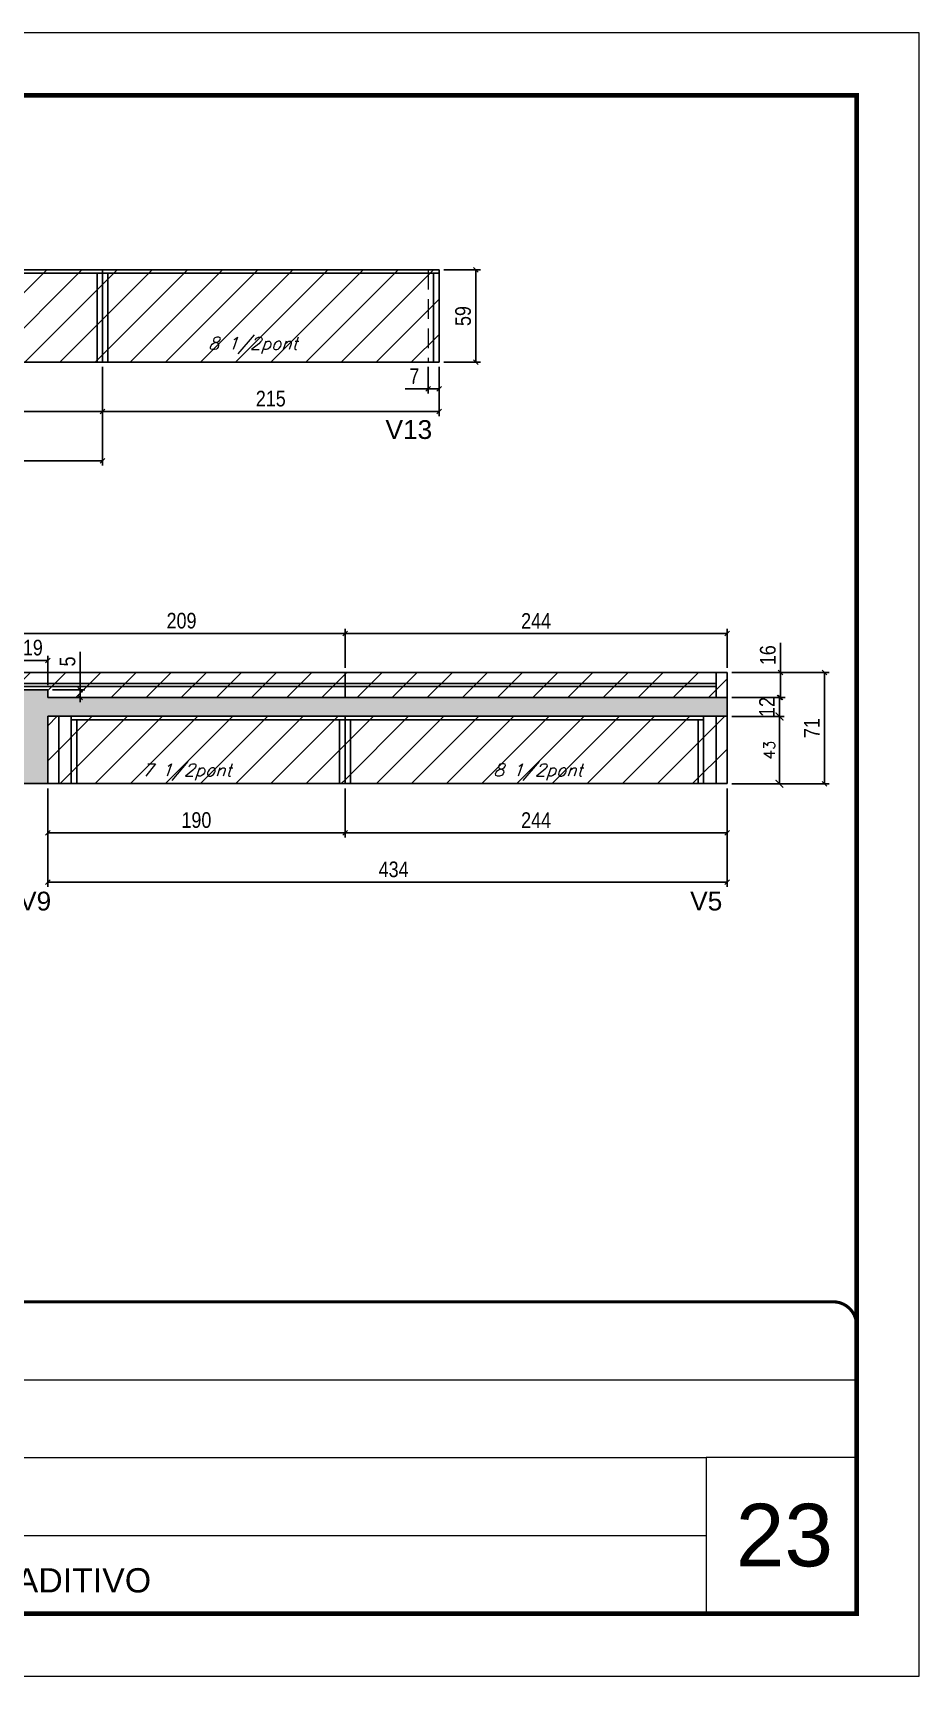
# Model space of a CAD drawing. Extents: x -10448 to -1189, y -11772 to 17235.
# Drawn here: x -6346 to -5780, y 10051 to 11101 of the extents above; entities that cross this region are included whole.
import ezdxf

# ---------------------------------------------------------------- set-up
doc = ezdxf.new("R2010")
doc.units = 0
for name, pattern in [('CONTINUO', [0]), ('DASHED', [0.75, 0.5, -0.25]), ('HIDDEN', [0.375, 0.25, -0.125])]:
    doc.linetypes.add(name, pattern=pattern)
for name, color, linetype in [('5', 5, 'Continuous'), ('COTA', 241, 'Continuous'), ('Painéis', 200, 'Continuous'), ('Reaproveitamento', 251, 'Continuous'), ('SARR_2.2x7', 40, 'Continuous'), ('SARR_3.5x7', 81, 'Continuous'), ('texto', 7, 'Continuous')]:
    doc.layers.add(name, color=color, linetype=linetype)
for name, color, linetype, lineweight in [('CARIMBO', 255, 'Continuous', 9), ('Folhas', 255, 'Continuous', 9), ('Sarr 2.2x7', 40, 'Continuous', 9), ('SARRAFO DE PRESSAO', 251, 'DASHED', 9)]:
    doc.layers.add(name, color=color, linetype=linetype, lineweight=lineweight)
doc.styles.add('ARIAL', font='arial.ttf')
doc.styles.add('COTA TECNICA', font='techl___.ttf', dxfattribs={"height": 10})
doc.styles.add('Romans', font='romans.shx')
doc.styles.get("Standard").update_dxf_attribs({"font": 'arial.ttf'})
doc.dimstyles.new('Cota Paínel', dxfattribs={"dimtxt": 7, "dimasz": 5, "dimexe": 3, "dimexo": 3, "dimgap": 3, "dimtad": 1, "dimdec": 1, "dimzin": 12, "dimdsep": 46, "dimtxsty": 'Romans', "dimblk": 'ARCHTICK', "dimcen": 0, "dimclrd": 4, "dimclre": 4, "dimclrt": 1, "dimadec": 1, "dimazin": 3, "dimtfac": 1, "dimtdec": 1, "dimtmove": 0, "dimatfit": 3, "dimldrblk": 'OBLIQUE', "dimfxl": 1, "dimtolj": 1, "dimtzin": 12, "dimarcsym": 0})
doc.dimstyles.new('PAINEL', dxfattribs={"dimtxt": 10, "dimasz": 3, "dimexe": 3, "dimexo": 3, "dimgap": 3, "dimtad": 1, "dimdec": 1, "dimzin": 12, "dimdsep": 46, "dimtxsty": 'COTA TECNICA', "dimblk1": 'OBLIQUE', "dimblk2": 'OBLIQUE', "dimsah": 1, "dimcen": 0.9, "dimclrd": 4, "dimclre": 4, "dimclrt": 240, "dimadec": 1, "dimazin": 3, "dimtfac": 1, "dimtdec": 1, "dimtmove": 0, "dimatfit": 3, "dimfxl": 1, "dimtolj": 1, "dimtzin": 12, "dimarcsym": 0})

# ---------------------------------------------------------------- blocks, each defined once
blk = doc.blocks.new('9999999999')
at = {"color": 30, "linetype": 'CONTINUO'}
for p, q in [((98564.6, 34379.6), (99584, 34379.6)), ((98564.6, 34329.8), (99488, 34329.8)), ((99584, 34329.8), (99488, 34329.8)), ((99488, 34329.8), (99488, 34230.2)), ((98564.6, 34280), (99488, 34280))]:
    blk.add_line(p, q, dxfattribs=at)
at = {"color": 30, "linetype": 'CONTINUO', "const_width": 2}
blk.add_lwpolyline([(99584, 34230.2), (99584, 34414.4, 0.414214), (99569, 34429.4), (98229, 34429.4, 0.414214), (98214, 34414.4), (98214, 34245.2, 0.414214), (98229, 34230.2), (99584, 34230.2)], format="xyb", dxfattribs=at)
at = {"layer": 'Folhas'}
blk.add_lwpolyline([(98139, 34190.2), (99624, 34190.2), (99624, 35240.2), (98139, 35240.2)], close=True, dxfattribs=at)
at = {"layer": 'Folhas', "color": 30, "const_width": 3}
blk.add_lwpolyline([(98214, 34230.2), (99584, 34230.2), (99584, 35200.2), (98214, 35200.2)], close=True, dxfattribs=at)
at = {"color": 7, "linetype": 'Continuous', "ltscale": 5, "style": 'ARIAL'}
blk.add_text('LATERAL DE VIGA - ADITIVO', height=15.483, dxfattribs=at).set_placement((98837.7, 34243.7))
blk = doc.blocks.new('_Oblique')
at = {"color": 0, "linetype": 'ByBlock', "lineweight": -2}
blk.add_line((-0.5, -0.5), (0.5, 0.5), dxfattribs=at)
blk = doc.blocks.new('*D585')
at = {"layer": 'COTA', "color": 4, "linetype": 'ByBlock', "lineweight": -2, "transparency": 16777216}
for p, q in [((-6545.5, 10887.9), (-6545.5, 10856.5)), ((-6301.5, 10887.9), (-6301.5, 10856.5)), ((-6545.5, 10859.5), (-6301.5, 10859.5))]:
    blk.add_line(p, q, dxfattribs=at)
at = {"layer": 'Defpoints', "color": 0, "linetype": 'ByBlock', "transparency": 16777216}
for p in [(-6545.5, 10890.9), (-6301.5, 10890.9), (-6301.5, 10859.5)]:
    blk.add_point(p, dxfattribs=at)
at = {"layer": 'COTA', "color": 4, "linetype": 'ByBlock', "lineweight": -2, "transparency": 16777216, "xscale": 3, "yscale": 3, "zscale": 3, "rotation": 180}
blk.add_blockref('_Oblique', (-6545.5, 10859.5), dxfattribs=at)
at = {"layer": 'COTA', "color": 4, "linetype": 'ByBlock', "lineweight": -2, "transparency": 16777216, "xscale": 3, "yscale": 3, "zscale": 3}
blk.add_blockref('_Oblique', (-6301.5, 10859.5), dxfattribs=at)
at = {"layer": 'COTA', "color": 240, "linetype": 'ByBlock', "transparency": 16777216, "insert": (-6423.5, 10867.6), "char_height": 10, "attachment_point": 5, "style": 'COTA TECNICA'}
blk.add_mtext('\\A1;244', dxfattribs=at)
blk = doc.blocks.new('*D586')
at = {"layer": 'COTA', "color": 4, "linetype": 'ByBlock', "lineweight": -2, "transparency": 16777216}
for p, q in [((-6301.5, 10887.9), (-6301.5, 10856.5)), ((-6086.5, 10887.9), (-6086.5, 10856.5)), ((-6301.5, 10859.5), (-6086.5, 10859.5))]:
    blk.add_line(p, q, dxfattribs=at)
at = {"layer": 'Defpoints', "color": 0, "linetype": 'ByBlock', "transparency": 16777216}
for p in [(-6301.5, 10890.9), (-6086.5, 10890.9), (-6086.5, 10859.5)]:
    blk.add_point(p, dxfattribs=at)
at = {"layer": 'COTA', "color": 4, "linetype": 'ByBlock', "lineweight": -2, "transparency": 16777216, "xscale": 3, "yscale": 3, "zscale": 3, "rotation": 180}
blk.add_blockref('_Oblique', (-6301.5, 10859.5), dxfattribs=at)
at = {"layer": 'COTA', "color": 4, "linetype": 'ByBlock', "lineweight": -2, "transparency": 16777216, "xscale": 3, "yscale": 3, "zscale": 3}
blk.add_blockref('_Oblique', (-6086.5, 10859.5), dxfattribs=at)
at = {"layer": 'COTA', "color": 240, "linetype": 'ByBlock', "transparency": 16777216, "insert": (-6194, 10867.6), "char_height": 10, "attachment_point": 5, "style": 'COTA TECNICA'}
blk.add_mtext('\\A1;215', dxfattribs=at)
blk = doc.blocks.new('*D587')
at = {"layer": 'COTA', "color": 4, "linetype": 'ByBlock', "lineweight": -2, "transparency": 16777216}
for p, q in [((-6093.5, 10887.9), (-6093.5, 10870.9)), ((-6086.5, 10887.9), (-6086.5, 10870.9)), ((-6093.5, 10873.9), (-6108.2, 10873.9)), ((-6086.5, 10873.9), (-6093.5, 10873.9))]:
    blk.add_line(p, q, dxfattribs=at)
at = {"layer": 'Defpoints', "color": 0, "linetype": 'ByBlock', "transparency": 16777216}
for p in [(-6093.5, 10890.9), (-6086.5, 10890.9), (-6093.5, 10873.9)]:
    blk.add_point(p, dxfattribs=at)
at = {"layer": 'COTA', "color": 4, "linetype": 'ByBlock', "lineweight": -2, "transparency": 16777216, "xscale": 3, "yscale": 3, "zscale": 3, "rotation": 180}
blk.add_blockref('_Oblique', (-6093.5, 10873.9), dxfattribs=at)
at = {"layer": 'COTA', "color": 4, "linetype": 'ByBlock', "lineweight": -2, "transparency": 16777216, "xscale": 3, "yscale": 3, "zscale": 3}
blk.add_blockref('_Oblique', (-6086.5, 10873.9), dxfattribs=at)
at = {"layer": 'COTA', "color": 240, "linetype": 'ByBlock', "transparency": 16777216, "insert": (-6102.3, 10882), "char_height": 10, "attachment_point": 5, "style": 'COTA TECNICA'}
blk.add_mtext('\\A1;7', dxfattribs=at)
blk = doc.blocks.new('*D589')
at = {"layer": 'COTA', "color": 4, "linetype": 'ByBlock', "lineweight": -2, "transparency": 16777216}
for p, q in [((-6083.5, 10949.9), (-6060, 10949.9)), ((-6063, 10890.9), (-6063, 10949.9)), ((-6083.5, 10890.9), (-6060, 10890.9))]:
    blk.add_line(p, q, dxfattribs=at)
at = {"layer": 'Defpoints', "color": 0, "linetype": 'ByBlock', "transparency": 16777216}
for p in [(-6086.5, 10949.9), (-6063, 10949.9), (-6086.5, 10890.9)]:
    blk.add_point(p, dxfattribs=at)
at = {"layer": 'COTA', "color": 4, "linetype": 'ByBlock', "lineweight": -2, "transparency": 16777216, "xscale": 3, "yscale": 3, "zscale": 3}
for p, rotation in [((-6063, 10949.9), 90), ((-6063, 10890.9), 270)]:
    blk.add_blockref('_Oblique', p, dxfattribs=dict(at, rotation=rotation))
at = {"layer": 'COTA', "color": 240, "linetype": 'ByBlock', "transparency": 16777216, "insert": (-6071.1, 10920.4), "char_height": 10, "attachment_point": 5, "rotation": 90, "style": 'COTA TECNICA'}
blk.add_mtext('\\A1;59', dxfattribs=at)
blk = doc.blocks.new('*D590')
at = {"layer": 'COTA', "color": 4, "linetype": 'ByBlock', "lineweight": -2, "transparency": 16777216}
for p, q in [((-6545.5, 10887.9), (-6545.5, 10824.9)), ((-6301.5, 10887.9), (-6301.5, 10824.9)), ((-6545.5, 10827.9), (-6301.5, 10827.9))]:
    blk.add_line(p, q, dxfattribs=at)
at = {"layer": 'Defpoints', "color": 0, "linetype": 'ByBlock', "transparency": 16777216}
for p in [(-6545.5, 10890.9), (-6301.5, 10890.9), (-6301.5, 10827.9)]:
    blk.add_point(p, dxfattribs=at)
at = {"layer": 'COTA', "color": 4, "linetype": 'ByBlock', "lineweight": -2, "transparency": 16777216, "xscale": 3, "yscale": 3, "zscale": 3, "rotation": 180}
blk.add_blockref('_Oblique', (-6545.5, 10827.9), dxfattribs=at)
at = {"layer": 'COTA', "color": 4, "linetype": 'ByBlock', "lineweight": -2, "transparency": 16777216, "xscale": 3, "yscale": 3, "zscale": 3}
blk.add_blockref('_Oblique', (-6301.5, 10827.9), dxfattribs=at)
at = {"layer": 'COTA', "color": 240, "linetype": 'ByBlock', "transparency": 16777216, "insert": (-6423.5, 10835.9), "char_height": 10, "attachment_point": 5, "style": 'COTA TECNICA'}
blk.add_mtext('\\A1;2X', dxfattribs=at)
blk = doc.blocks.new('*D593')
at = {"layer": 'COTA', "color": 4, "linetype": 'ByBlock', "lineweight": -2, "transparency": 16777216}
for p, q in [((-6336.5, 10618.6), (-6336.5, 10587.2)), ((-6146.5, 10618.6), (-6146.5, 10587.2)), ((-6336.5, 10590.2), (-6146.5, 10590.2))]:
    blk.add_line(p, q, dxfattribs=at)
at = {"layer": 'Defpoints', "color": 0, "linetype": 'ByBlock', "transparency": 16777216}
for p in [(-6336.5, 10621.6), (-6146.5, 10621.6), (-6146.5, 10590.2)]:
    blk.add_point(p, dxfattribs=at)
at = {"layer": 'COTA', "color": 4, "linetype": 'ByBlock', "lineweight": -2, "transparency": 16777216, "xscale": 3, "yscale": 3, "zscale": 3, "rotation": 180}
blk.add_blockref('_Oblique', (-6336.5, 10590.2), dxfattribs=at)
at = {"layer": 'COTA', "color": 4, "linetype": 'ByBlock', "lineweight": -2, "transparency": 16777216, "xscale": 3, "yscale": 3, "zscale": 3}
blk.add_blockref('_Oblique', (-6146.5, 10590.2), dxfattribs=at)
at = {"layer": 'COTA', "color": 240, "linetype": 'ByBlock', "transparency": 16777216, "insert": (-6241.5, 10598.3), "char_height": 10, "attachment_point": 5, "style": 'COTA TECNICA'}
blk.add_mtext('\\A1;190', dxfattribs=at)
blk = doc.blocks.new('*D594')
at = {"layer": 'COTA', "color": 4, "linetype": 'ByBlock', "lineweight": -2, "transparency": 16777216}
for p, q in [((-6146.5, 10618.6), (-6146.5, 10587.2)), ((-5902.5, 10618.6), (-5902.5, 10587.2)), ((-6146.5, 10590.2), (-5902.5, 10590.2))]:
    blk.add_line(p, q, dxfattribs=at)
at = {"layer": 'Defpoints', "color": 0, "linetype": 'ByBlock', "transparency": 16777216}
for p in [(-6146.5, 10621.6), (-5902.5, 10621.6), (-5902.5, 10590.2)]:
    blk.add_point(p, dxfattribs=at)
at = {"layer": 'COTA', "color": 4, "linetype": 'ByBlock', "lineweight": -2, "transparency": 16777216, "xscale": 3, "yscale": 3, "zscale": 3, "rotation": 180}
blk.add_blockref('_Oblique', (-6146.5, 10590.2), dxfattribs=at)
at = {"layer": 'COTA', "color": 4, "linetype": 'ByBlock', "lineweight": -2, "transparency": 16777216, "xscale": 3, "yscale": 3, "zscale": 3}
blk.add_blockref('_Oblique', (-5902.5, 10590.2), dxfattribs=at)
at = {"layer": 'COTA', "color": 240, "linetype": 'ByBlock', "transparency": 16777216, "insert": (-6024.5, 10598.3), "char_height": 10, "attachment_point": 5, "style": 'COTA TECNICA'}
blk.add_mtext('\\A1;244', dxfattribs=at)
blk = doc.blocks.new('*D569')
at = {"layer": 'COTA', "color": 4, "linetype": 'ByBlock', "lineweight": -2, "transparency": 16777216}
for p, q in [((-6336.5, 10618.6), (-6336.5, 10555.6)), ((-5902.5, 10618.6), (-5902.5, 10555.6)), ((-6336.5, 10558.6), (-5902.5, 10558.6))]:
    blk.add_line(p, q, dxfattribs=at)
at = {"layer": 'Defpoints', "color": 0, "linetype": 'ByBlock', "transparency": 16777216}
for p in [(-6336.5, 10621.6), (-5902.5, 10621.6), (-5902.5, 10558.6)]:
    blk.add_point(p, dxfattribs=at)
at = {"layer": 'COTA', "color": 4, "linetype": 'ByBlock', "lineweight": -2, "transparency": 16777216, "xscale": 3, "yscale": 3, "zscale": 3, "rotation": 180}
blk.add_blockref('_Oblique', (-6336.5, 10558.6), dxfattribs=at)
at = {"layer": 'COTA', "color": 4, "linetype": 'ByBlock', "lineweight": -2, "transparency": 16777216, "xscale": 3, "yscale": 3, "zscale": 3}
blk.add_blockref('_Oblique', (-5902.5, 10558.6), dxfattribs=at)
at = {"layer": 'COTA', "color": 240, "linetype": 'ByBlock', "transparency": 16777216, "insert": (-6115.5, 10566.8), "char_height": 10, "attachment_point": 5, "style": 'COTA TECNICA'}
blk.add_mtext('\\A1;434', dxfattribs=at)
blk = doc.blocks.new('*D595')
at = {"layer": 'COTA', "color": 4, "linetype": 'ByBlock', "lineweight": -2, "transparency": 16777216}
for p, q in [((-6355.5, 10695.6), (-6355.5, 10720.5)), ((-6146.5, 10695.6), (-6146.5, 10720.5)), ((-6355.5, 10717.5), (-6146.5, 10717.5))]:
    blk.add_line(p, q, dxfattribs=at)
at = {"layer": 'Defpoints', "color": 0, "linetype": 'ByBlock', "transparency": 16777216}
for p in [(-6146.5, 10717.5), (-6355.5, 10692.6), (-6146.5, 10692.6)]:
    blk.add_point(p, dxfattribs=at)
at = {"layer": 'COTA', "color": 4, "linetype": 'ByBlock', "lineweight": -2, "transparency": 16777216, "xscale": 3, "yscale": 3, "zscale": 3, "rotation": 180}
blk.add_blockref('_Oblique', (-6355.5, 10717.5), dxfattribs=at)
at = {"layer": 'COTA', "color": 4, "linetype": 'ByBlock', "lineweight": -2, "transparency": 16777216, "xscale": 3, "yscale": 3, "zscale": 3}
blk.add_blockref('_Oblique', (-6146.5, 10717.5), dxfattribs=at)
at = {"layer": 'COTA', "color": 240, "linetype": 'ByBlock', "transparency": 16777216, "insert": (-6251, 10725.7), "char_height": 10, "attachment_point": 5, "style": 'COTA TECNICA'}
blk.add_mtext('\\A1;209', dxfattribs=at)
blk = doc.blocks.new('*D596')
at = {"layer": 'COTA', "color": 4, "linetype": 'ByBlock', "lineweight": -2, "transparency": 16777216}
for p, q in [((-6146.5, 10695.6), (-6146.5, 10720.5)), ((-5902.5, 10695.6), (-5902.5, 10720.5)), ((-6146.5, 10717.5), (-5902.5, 10717.5))]:
    blk.add_line(p, q, dxfattribs=at)
at = {"layer": 'Defpoints', "color": 0, "linetype": 'ByBlock', "transparency": 16777216}
for p in [(-5902.5, 10717.5), (-6146.5, 10692.6), (-5902.5, 10692.6)]:
    blk.add_point(p, dxfattribs=at)
at = {"layer": 'COTA', "color": 4, "linetype": 'ByBlock', "lineweight": -2, "transparency": 16777216, "xscale": 3, "yscale": 3, "zscale": 3, "rotation": 180}
blk.add_blockref('_Oblique', (-6146.5, 10717.5), dxfattribs=at)
at = {"layer": 'COTA', "color": 4, "linetype": 'ByBlock', "lineweight": -2, "transparency": 16777216, "xscale": 3, "yscale": 3, "zscale": 3}
blk.add_blockref('_Oblique', (-5902.5, 10717.5), dxfattribs=at)
at = {"layer": 'COTA', "color": 240, "linetype": 'ByBlock', "transparency": 16777216, "insert": (-6024.5, 10725.6), "char_height": 10, "attachment_point": 5, "style": 'COTA TECNICA'}
blk.add_mtext('\\A1;244', dxfattribs=at)
blk = doc.blocks.new('_ArchTick')
at = {"color": 0, "linetype": 'ByBlock', "const_width": 0.15}
blk.add_lwpolyline([(-0.5, -0.5), (0.5, 0.5)], dxfattribs=at)
blk = doc.blocks.new('*D571')
at = {"layer": 'COTA', "color": 4, "lineweight": -2, "transparency": 16777216}
for p, q in [((-5899.5, 10664.6), (-5866, 10664.6)), ((-5869, 10664.6), (-5869, 10621.6)), ((-5899.5, 10621.6), (-5866, 10621.6))]:
    blk.add_line(p, q, dxfattribs=at)
at = {"layer": 'Defpoints', "color": 0, "transparency": 16777216}
for p in [(-5902.5, 10664.6), (-5902.5, 10621.6), (-5869, 10621.6)]:
    blk.add_point(p, dxfattribs=at)
at = {"layer": 'COTA', "color": 4, "lineweight": -2, "transparency": 16777216, "xscale": 5, "yscale": 5, "zscale": 5}
for p, rotation in [((-5869, 10664.6), 90), ((-5869, 10621.6), 270)]:
    blk.add_blockref('_ArchTick', p, dxfattribs=dict(at, rotation=rotation))
at = {"layer": 'COTA', "color": 1, "transparency": 16777216, "insert": (-5875.5, 10643.1), "char_height": 7, "attachment_point": 5, "rotation": 90, "style": 'Romans'}
blk.add_mtext('\\A1;43', dxfattribs=at)
blk = doc.blocks.new('*D572')
at = {"layer": 'COTA', "color": 4, "linetype": 'ByBlock', "lineweight": -2, "transparency": 16777216}
for p, q in [((-5899.5, 10676.6), (-5866, 10676.6)), ((-5869, 10664.6), (-5869, 10676.6)), ((-5899.5, 10664.6), (-5866, 10664.6))]:
    blk.add_line(p, q, dxfattribs=at)
at = {"layer": 'Defpoints', "color": 0, "linetype": 'ByBlock', "transparency": 16777216}
for p in [(-5902.5, 10676.6), (-5869, 10676.6), (-5902.5, 10664.6)]:
    blk.add_point(p, dxfattribs=at)
at = {"layer": 'COTA', "color": 4, "linetype": 'ByBlock', "lineweight": -2, "transparency": 16777216, "xscale": 3, "yscale": 3, "zscale": 3}
for p, rotation in [((-5869, 10676.6), 90), ((-5869, 10664.6), 270)]:
    blk.add_blockref('_Oblique', p, dxfattribs=dict(at, rotation=rotation))
at = {"layer": 'COTA', "color": 240, "linetype": 'ByBlock', "transparency": 16777216, "insert": (-5877, 10670.6), "char_height": 10, "attachment_point": 5, "rotation": 90, "style": 'COTA TECNICA'}
blk.add_mtext('\\A1;12', dxfattribs=at)
blk = doc.blocks.new('*D573')
at = {"layer": 'COTA', "color": 4, "linetype": 'ByBlock', "lineweight": -2, "transparency": 16777216}
for p, q in [((-5899.5, 10692.6), (-5837.2, 10692.6)), ((-5840.2, 10692.6), (-5840.2, 10621.6)), ((-5899.5, 10621.6), (-5837.2, 10621.6))]:
    blk.add_line(p, q, dxfattribs=at)
at = {"layer": 'Defpoints', "color": 0, "linetype": 'ByBlock', "transparency": 16777216}
for p in [(-5902.5, 10692.6), (-5902.5, 10621.6), (-5840.2, 10621.6)]:
    blk.add_point(p, dxfattribs=at)
at = {"layer": 'COTA', "color": 4, "linetype": 'ByBlock', "lineweight": -2, "transparency": 16777216, "xscale": 3, "yscale": 3, "zscale": 3}
for p, rotation in [((-5840.2, 10692.6), 90), ((-5840.2, 10621.6), 270)]:
    blk.add_blockref('_Oblique', p, dxfattribs=dict(at, rotation=rotation))
at = {"layer": 'COTA', "color": 240, "linetype": 'ByBlock', "transparency": 16777216, "insert": (-5848.3, 10657.1), "char_height": 10, "attachment_point": 5, "rotation": 90, "style": 'COTA TECNICA'}
blk.add_mtext('\\A1;71', dxfattribs=at)
blk = doc.blocks.new('*D574')
at = {"layer": 'COTA', "color": 4, "linetype": 'ByBlock', "lineweight": -2, "transparency": 16777216}
for p, q in [((-5868.3, 10692.6), (-5868.3, 10711.7)), ((-5899.5, 10692.6), (-5865.3, 10692.6)), ((-5868.3, 10676.6), (-5868.3, 10692.6)), ((-5899.5, 10676.6), (-5865.3, 10676.6))]:
    blk.add_line(p, q, dxfattribs=at)
at = {"layer": 'Defpoints', "color": 0, "linetype": 'ByBlock', "transparency": 16777216}
for p in [(-5902.5, 10692.6), (-5868.3, 10692.6), (-5902.5, 10676.6)]:
    blk.add_point(p, dxfattribs=at)
at = {"layer": 'COTA', "color": 4, "linetype": 'ByBlock', "lineweight": -2, "transparency": 16777216, "xscale": 3, "yscale": 3, "zscale": 3}
for p, rotation in [((-5868.3, 10692.6), 90), ((-5868.3, 10676.6), 270)]:
    blk.add_blockref('_Oblique', p, dxfattribs=dict(at, rotation=rotation))
at = {"layer": 'COTA', "color": 240, "linetype": 'ByBlock', "transparency": 16777216, "insert": (-5876.4, 10703.7), "char_height": 10, "attachment_point": 5, "rotation": 90, "style": 'COTA TECNICA'}
blk.add_mtext('\\A1;16', dxfattribs=at)
blk = doc.blocks.new('*D582')
at = {"layer": 'COTA', "color": 4, "linetype": 'ByBlock', "lineweight": -2, "transparency": 16777216}
for p, q in [((-6315.7, 10681.6), (-6315.7, 10705.8)), ((-6333.5, 10681.6), (-6312.7, 10681.6)), ((-6315.7, 10676.6), (-6315.7, 10681.6)), ((-6333.5, 10676.6), (-6312.7, 10676.6)), ((-6315.7, 10676.6), (-6315.7, 10673.6))]:
    blk.add_line(p, q, dxfattribs=at)
at = {"layer": 'Defpoints', "color": 0, "linetype": 'ByBlock', "transparency": 16777216}
for p in [(-6336.5, 10681.6), (-6315.7, 10681.6), (-6336.5, 10676.6)]:
    blk.add_point(p, dxfattribs=at)
at = {"layer": 'COTA', "color": 4, "linetype": 'ByBlock', "lineweight": -2, "transparency": 16777216, "xscale": 3, "yscale": 3, "zscale": 3}
for p, rotation in [((-6315.7, 10681.6), 270), ((-6315.7, 10676.6), 90)]:
    blk.add_blockref('_Oblique', p, dxfattribs=dict(at, rotation=rotation))
at = {"layer": 'COTA', "color": 240, "linetype": 'ByBlock', "transparency": 16777216, "insert": (-6323.8, 10699.7), "char_height": 10, "attachment_point": 5, "rotation": 90, "style": 'COTA TECNICA'}
blk.add_mtext('\\A1;5', dxfattribs=at)
blk = doc.blocks.new('*D583')
at = {"layer": 'COTA', "color": 4, "linetype": 'ByBlock', "lineweight": -2, "transparency": 16777216}
for p, q in [((-6355.5, 10695.6), (-6355.5, 10703.4)), ((-6355.5, 10700.4), (-6336.5, 10700.4)), ((-6336.5, 10684.6), (-6336.5, 10703.4))]:
    blk.add_line(p, q, dxfattribs=at)
at = {"layer": 'Defpoints', "color": 0, "linetype": 'ByBlock', "transparency": 16777216}
for p in [(-6336.5, 10700.4), (-6355.5, 10692.6), (-6336.5, 10681.6)]:
    blk.add_point(p, dxfattribs=at)
at = {"layer": 'COTA', "color": 4, "linetype": 'ByBlock', "lineweight": -2, "transparency": 16777216, "xscale": 3, "yscale": 3, "zscale": 3, "rotation": 180}
blk.add_blockref('_Oblique', (-6355.5, 10700.4), dxfattribs=at)
at = {"layer": 'COTA', "color": 4, "linetype": 'ByBlock', "lineweight": -2, "transparency": 16777216, "xscale": 3, "yscale": 3, "zscale": 3}
blk.add_blockref('_Oblique', (-6336.5, 10700.4), dxfattribs=at)
at = {"layer": 'COTA', "color": 240, "linetype": 'ByBlock', "transparency": 16777216, "insert": (-6346, 10708.5), "char_height": 10, "attachment_point": 5, "style": 'COTA TECNICA'}
blk.add_mtext('\\A1;19', dxfattribs=at)

msp = doc.modelspace()

# ---------------------------------------------------------------- hatches: boundary and pattern name
at = {"layer": 'COTA', "linetype": 'ByBlock'}
h = msp.add_hatch(dxfattribs=at)
h.set_pattern_fill('AR-CONC', color=256, scale=0.03)
h.set_pattern_definition([(50, (-136277.7827, -14950.252), (5.46554007, -0.47817257), [0.5715, -6.2865]), (355, (-136277.7827, -14950.252), (-1.05730264, 5.73170536), [0.4572, -5.02921753]), (100.4514447, (-136277.327, -14950.292), (4.40823741, 5.25353256), [0.48570026, -5.34270734]), (46.1842, (-136277.783, -14948.728), (8.13237123, -1.26126984), [0.85725, -9.42975]), (96.6355576, (-136277.105, -14948.833), (7.122124, 7.42278374), [0.7285507, -8.01406824]), (351.184151, (-136277.783, -14948.728), (7.122124, 7.42278374), [0.685799, -7.54379196]), (21, (-136277.0207, -14949.109), (4.54843174, -3.06795595), [0.5715, -6.2865]), (326, (-136277.0207, -14949.109), (1.85406085, 5.52563898), [0.4572, -5.0292]), (71.451445, (-136276.6417, -14949.365), (6.40249258, 2.45768307), [0.48570026, -5.34269813]), (37.5, (-136277.7827, -14950.2522), (0.092658098, 2.536651166), [0, -4.96824, 0, -5.1054, 0, -5.04825]), (7.5, (-136277.7827, -14950.2522), (2.004589875, 3.005417245), [0, -2.91084, 0, -4.85394, 0, -1.92405]), (327.5, (-136279.482, -14950.2522), (4.067717855, -0.17186232), [0, -1.905, 0, -5.9436, 0, -7.8867]), (317.5, (-136280.244, -14950.2522), (4.44387544, 0.76279473), [0, -2.4765, 0, -3.94716, 0, -5.6007])])
h.paths.add_polyline_path([(-6355.48, 10621.65), (-6336.48, 10621.65), (-6336.48, 10664.65), (-5902.48, 10664.65), (-5902.48, 10676.65), (-6336.48, 10676.65), (-6336.48, 10681.65), (-6355.48, 10681.65), (-6355.48, 10676.65), (-6789.48, 10676.65), (-6789.48, 10664.65), (-6355.48, 10664.65)])
at = {"layer": 'Reaproveitamento'}
h = msp.add_hatch(dxfattribs=at)
h.set_pattern_fill('ANSI31', color=256, scale=5)
h.paths.add_polyline_path([(-6545.48, 10949.94), (-6545.48, 10890.94), (-6301.48, 10890.94), (-6301.48, 10949.94)])
h = msp.add_hatch(dxfattribs=at)
h.set_pattern_fill('ANSI31', color=256, scale=5)
h.paths.add_polyline_path([(-6301.48, 10949.94), (-6301.48, 10890.94), (-6086.48, 10890.94), (-6086.48, 10949.94)])
h = msp.add_hatch(dxfattribs=at)
h.set_pattern_fill('ANSI31', color=256, scale=5)
h.paths.add_polyline_path([(-6355.48, 10692.65), (-6355.48, 10681.65), (-6336.48, 10681.65), (-6336.48, 10676.65), (-6146.48, 10676.65), (-6146.48, 10692.65)])
h = msp.add_hatch(dxfattribs=at)
h.set_pattern_fill('ANSI31', color=256, scale=5)
h.paths.add_polyline_path([(-5902.48, 10676.65), (-5902.48, 10692.65), (-6146.48, 10692.65), (-6146.48, 10676.65)])
h = msp.add_hatch(dxfattribs=at)
h.set_pattern_fill('ANSI31', color=256, scale=5)
h.paths.add_polyline_path([(-6336.48, 10664.65), (-6336.48, 10621.65), (-6146.48, 10621.65), (-6146.48, 10664.65)])
h = msp.add_hatch(dxfattribs=at)
h.set_pattern_fill('ANSI31', color=256, scale=5)
h.paths.add_polyline_path([(-5902.48, 10621.65), (-5902.48, 10664.65), (-6146.48, 10664.65), (-6146.48, 10621.65)])

# ---------------------------------------------------------------- linework, layer by layer
at = {"layer": 'COTA', "linetype": 'ByBlock'}
msp.add_line((-6355.48, 10621.65), (-6336.48, 10621.65), dxfattribs=at)
at = {"layer": 'Painéis'}
for p, q in [((-6789.48, 10949.94), (-6086.48, 10949.94)), ((-6301.48, 10949.94), (-6301.48, 10890.94)), ((-6301.48, 10949.94), (-6301.48, 10890.94)), ((-6301.48, 10949.94), (-6301.48, 10890.94)), ((-6086.48, 10949.94), (-6086.48, 10890.94)), ((-6789.48, 10890.94), (-6086.48, 10890.94)), ((-6789.48, 10692.65), (-5902.48, 10692.65)), ((-6146.48, 10692.65), (-6146.48, 10676.65)), ((-5902.48, 10692.65), (-5902.48, 10676.65)), ((-6336.48, 10676.65), (-5902.48, 10676.65)), ((-6336.48, 10664.65), (-5902.48, 10664.65)), ((-6336.48, 10664.65), (-6336.48, 10621.65)), ((-6146.48, 10664.65), (-6146.48, 10621.65)), ((-5902.48, 10664.65), (-5902.48, 10621.65)), ((-5902.48, 10621.65), (-6336.48, 10621.65))]:
    msp.add_line(p, q, dxfattribs=at)
at = {"layer": 'Painéis', "linetype": 'ByBlock'}
for p, q in [((-6355.48, 10681.65), (-6336.48, 10681.65)), ((-6336.48, 10681.65), (-6336.48, 10676.65)), ((-5902.48, 10664.65), (-5902.48, 10676.65))]:
    msp.add_line(p, q, dxfattribs=at)
at = {"layer": 'Sarr 2.2x7', "linetype": 'HIDDEN', "ltscale": 50}
msp.add_line((-6093.48, 10949.94), (-6093.48, 10890.94), dxfattribs=at)
at = {"layer": 'SARR_2.2x7', "linetype": 'Continuous'}
for p, q in [((-6545.48, 10947.74), (-6301.48, 10947.74)), ((-6301.48, 10947.74), (-6301.48, 10947.74)), ((-6301.48, 10947.74), (-6086.48, 10947.74)), ((-5909.48, 10692.65), (-5909.48, 10676.65)), ((-6599.48, 10685.65), (-6146.48, 10685.65)), ((-6146.48, 10683.65), (-6599.48, 10683.65)), ((-6146.48, 10685.65), (-5909.48, 10685.65)), ((-5909.48, 10683.65), (-6146.48, 10683.65)), ((-6329.48, 10664.65), (-6329.48, 10621.65)), ((-6146.48, 10662.45), (-6321.48, 10662.45)), ((-6146.48, 10662.45), (-5917.48, 10662.45)), ((-5909.48, 10664.65), (-5909.48, 10621.65))]:
    msp.add_line(p, q, dxfattribs=at)
at = {"layer": 'SARR_3.5x7'}
for p, q in [((-6304.98, 10947.74), (-6304.98, 10890.94)), ((-6297.98, 10947.74), (-6297.98, 10890.94)), ((-6297.98, 10947.74), (-6297.98, 10890.94)), ((-6089.98, 10947.74), (-6089.98, 10890.94)), ((-6321.48, 10664.65), (-6321.48, 10621.65)), ((-6317.98, 10662.45), (-6317.98, 10621.65)), ((-6149.98, 10662.45), (-6149.98, 10621.65)), ((-6142.98, 10662.45), (-6142.98, 10621.65)), ((-5920.98, 10662.45), (-5920.98, 10621.65)), ((-5917.48, 10664.65), (-5917.48, 10621.65))]:
    msp.add_line(p, q, dxfattribs=at)

# ---------------------------------------------------------------- block references
at = {"layer": 'SARRAFO DE PRESSAO', "color": 6, "linetype": 'ByBlock'}
msp.add_blockref('9999999999', (-105403.76, -24138.85), dxfattribs=at)

# ---------------------------------------------------------------- texts
at = {"layer": '5', "linetype": 'Continuous'}
for s, p in [('V13', (-6120.69, 10841.88)), ('V9', (-6354.79, 10540.58)), ('V5', (-5926.04, 10540.58))]:
    msp.add_text(s, height=12, rotation=0.00004, dxfattribs=at).set_placement(p)
at = {"layer": 'CARIMBO', "style": 'ARIAL'}
msp.add_text('23', height=40, dxfattribs=at).set_placement((-5896.92, 10121.5))
at = {"layer": 'texto', "color": 2, "char_height": 8, "attachment_point": 5, "style": 'Romans'}
for s, insert in [('{\\Q19;\\C256;8 1/2pont}', (-6205.41, 10901.61)), ('{\\Q19;\\C256;7 1/2pont}', (-6247.64, 10629.02)), ('{\\Q19;\\C256;8 1/2pont}', (-6023.32, 10629.02))]:
    msp.add_mtext(s, dxfattribs=dict(at, insert=insert))

# ---------------------------------------------------------------- dimensions: what is measured, and where the dimension line sits
at = {"layer": 'COTA', "linetype": 'ByBlock'}
for base, p1, p2, picture, middle in [((-6062.97, 10949.94), (-6086.48, 10890.94), (-6086.48, 10949.94), '*D589', (-6071.11, 10920.44)), ((-5868.33, 10692.65), (-5902.48, 10676.65), (-5902.48, 10692.65), '*D574', (-5876.43, 10703.65)), ((-5840.18, 10621.65), (-5902.48, 10692.65), (-5902.48, 10621.65), '*D573', (-5848.26, 10657.15))]:
    dim = msp.add_linear_dim(base=base, p1=p1, p2=p2, angle=90, dimstyle='PAINEL', dxfattribs=at)
    dim.commit()
    dim.dimension.update_dxf_attribs({"geometry": picture, "text_midpoint": middle})
for base, p1, p2, picture, middle in [((-6301.48, 10859.48), (-6545.48, 10890.94), (-6301.48, 10890.94), '*D585', (-6423.48, 10867.55)), ((-6086.48, 10859.48), (-6301.48, 10890.94), (-6086.48, 10890.94), '*D586', (-6193.98, 10867.59)), ((-5902.48, 10717.52), (-6146.48, 10692.65), (-5902.48, 10692.65), '*D596', (-6024.48, 10725.6)), ((-5902.48, 10590.18), (-6146.48, 10621.65), (-5902.48, 10621.65), '*D594', (-6024.48, 10598.26))]:
    dim = msp.add_linear_dim(base=base, p1=p1, p2=p2, dimstyle='PAINEL', override={"dimtmove": 1}, dxfattribs=at)
    dim.commit()
    dim.dimension.update_dxf_attribs({"geometry": picture, "text_midpoint": middle})
dim = msp.add_linear_dim(base=(-6301.48, 10827.86), p1=(-6545.48, 10890.94), p2=(-6301.48, 10890.94), text='2X', dimstyle='PAINEL', dxfattribs=at)
dim.commit()
dim.dimension.update_dxf_attribs({"geometry": '*D590', "text_midpoint": (-6423.48, 10835.92)})
for base, p1, p2, picture, middle in [((-6093.48, 10873.92), (-6086.48, 10890.94), (-6093.48, 10890.94), '*D587', (-6102.34, 10882)), ((-6146.48, 10717.52), (-6355.48, 10692.65), (-6146.48, 10692.65), '*D595', (-6250.98, 10725.65)), ((-6336.48, 10700.41), (-6355.48, 10692.65), (-6336.48, 10681.65), '*D583', (-6345.98, 10708.5)), ((-6146.48, 10590.18), (-6336.48, 10621.65), (-6146.48, 10621.65), '*D593', (-6241.48, 10598.31))]:
    dim = msp.add_linear_dim(base=base, p1=p1, p2=p2, dimstyle='PAINEL', dxfattribs=at)
    dim.commit()
    dim.dimension.update_dxf_attribs({"geometry": picture, "text_midpoint": middle})
for base, p1, p2, picture, middle in [((-6315.73, 10681.65), (-6336.48, 10676.65), (-6336.48, 10681.65), '*D582', (-6315.73, 10699.74)), ((-5868.96, 10676.65), (-5902.48, 10664.65), (-5902.48, 10676.65), '*D572', (-5868.96, 10670.65))]:
    dim = msp.add_linear_dim(base=base, p1=p1, p2=p2, angle=90, dimstyle='PAINEL', dxfattribs=at)
    dim.commit()
    dim.dimension.update_dxf_attribs({"geometry": picture, "text_midpoint": middle, "dimtype": 160})
at = {"layer": 'COTA'}
dim = msp.add_linear_dim(base=(-5868.96, 10621.65), p1=(-5902.48, 10664.65), p2=(-5902.48, 10621.65), angle=90, dimstyle='Cota Paínel', dxfattribs=at)
dim.commit()
dim.dimension.update_dxf_attribs({"geometry": '*D571', "text_midpoint": (-5875.46, 10643.15)})
at = {"layer": 'COTA', "linetype": 'ByBlock'}
dim = msp.add_linear_dim(base=(-5902.48, 10558.56), p1=(-6336.48, 10621.65), p2=(-5902.48, 10621.65), dimstyle='PAINEL', dxfattribs=at)
dim.commit()
dim.dimension.update_dxf_attribs({"geometry": '*D569', "text_midpoint": (-6115.48, 10558.56), "dimtype": 160})

doc.saveas('drawing.dxf')
